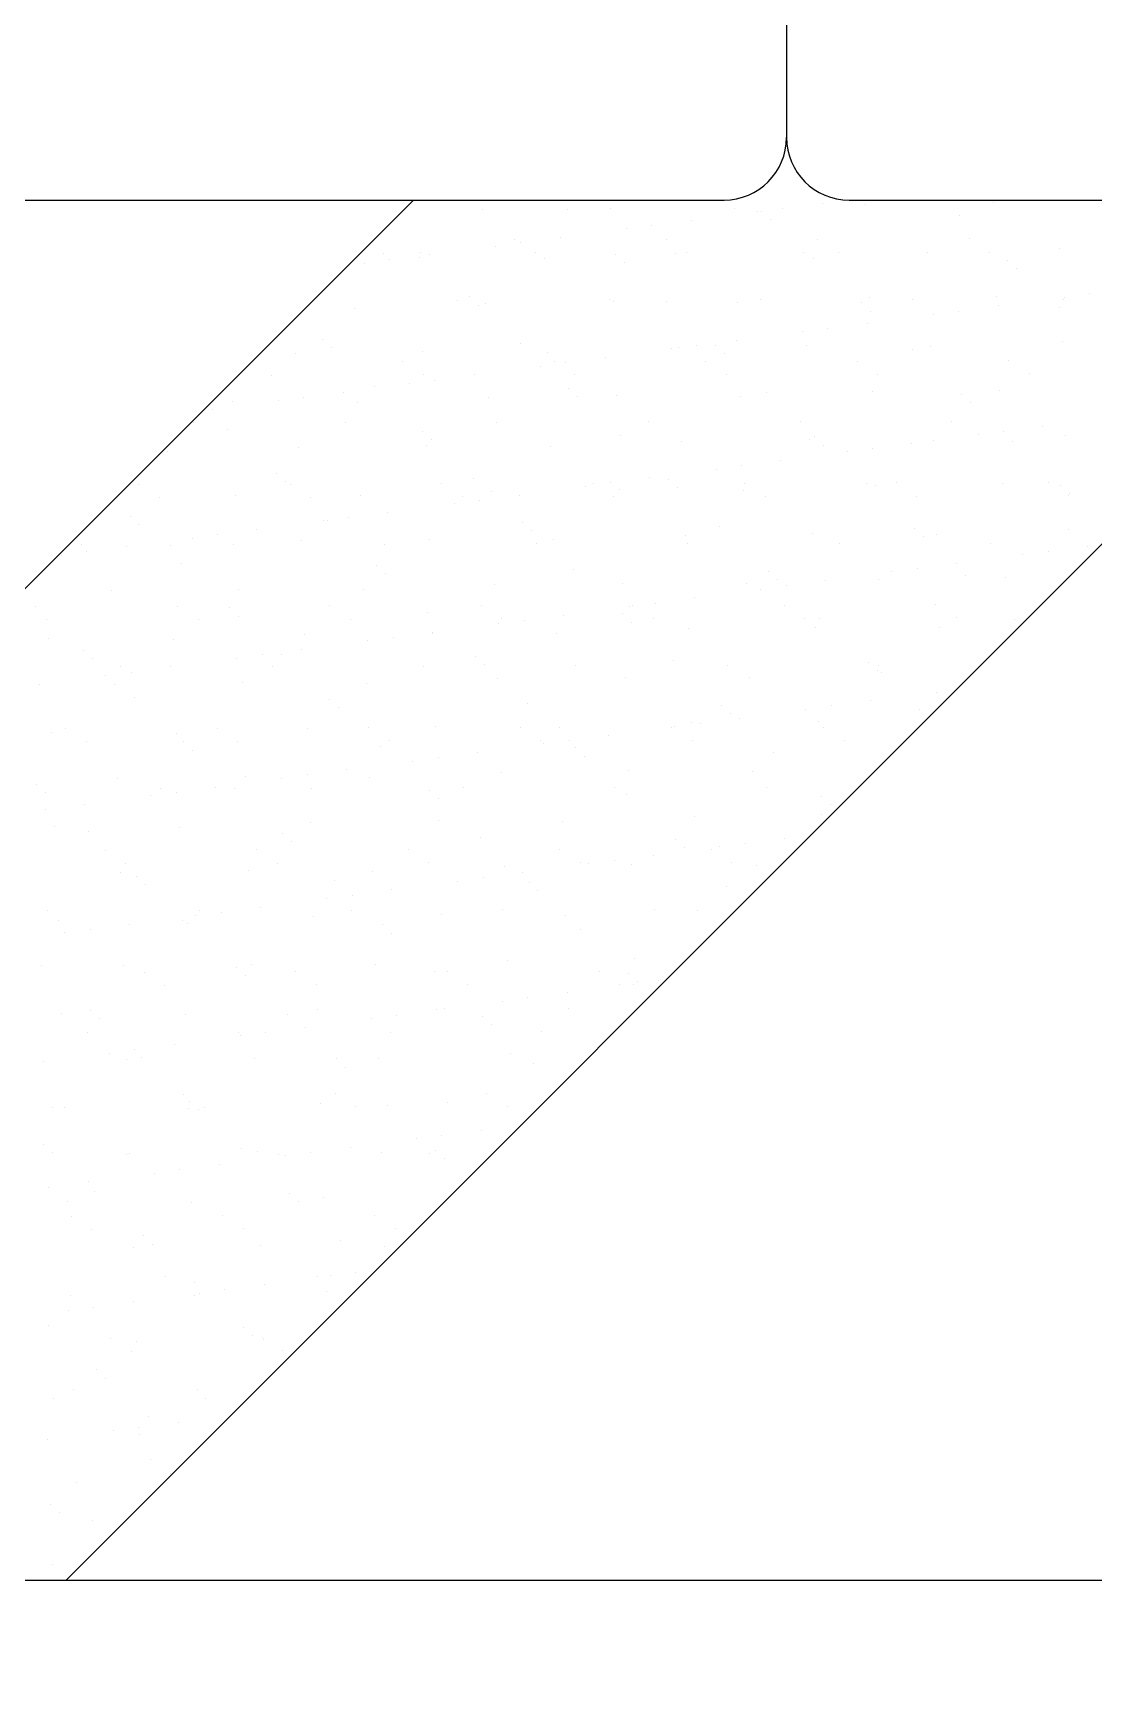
# Model space of a CAD drawing. Extents: x -42728 to 99010, y -18674 to 47645.
# Drawn here: x -35942 to -35506, y -10602 to -9920 of the extents above; entities that cross this region are included whole.
import ezdxf

# ---------------------------------------------------------------- set-up
doc = ezdxf.new("R2010")
doc.units = 0
doc.header["$LTSCALE"] = 100
doc.header["$MEASUREMENT"] = 0
doc.layers.get('0').update_dxf_attribs({"linetype": 'CONTINUOUS'})
doc.layers.add('家具', color=223, linetype='CONTINUOUS')

# ---------------------------------------------------------------- blocks, each defined once
blk = doc.blocks.new('A$C78C3025F')
at = {"layer": '家具', "color": 3}
for p, q in [((1501.36, 3901.99), (1501.36, 3413.42)), ((1501.36, 3901.99), (1501.36, 3413.42)), ((1501.36, 3439.13), (1501.36, 3413.42)), ((1501.36, 3439.13), (1501.36, 3413.42)), ((884.22, 3387.7), (1475.65, 3387.7)), ((1527.07, 3387.7), (2118.5, 3387.7))]:
    blk.add_line(p, q, dxfattribs=at)
at = {"layer": '家具', "color": 3, "linetype": 'ByBlock'}
for p, q in [((685.71, 2725.38), (1348.04, 3387.7)), ((1205.12, 2820.52), (1772.3, 3387.7)), ((1376.46, 3383.7), (1376.46, 3383.7)), ((1411.13, 3383.73), (1411.13, 3383.73)), ((1428.82, 3384.37), (1428.82, 3384.37)), ((1479.98, 3384.12), (1479.98, 3384.12)), ((1489.35, 3382.97), (1489.35, 3382.97)), ((1491.16, 3383.04), (1491.16, 3383.04)), ((1499.76, 3384.34), (1499.76, 3384.34)), ((1516.02, 3386.48), (1516.02, 3386.48)), ((1534, 3386.07), (1534, 3386.07)), ((1586.35, 3386.74), (1586.35, 3386.74)), ((1435.52, 3375.88), (1435.52, 3375.88)), ((1445.93, 3377.25), (1445.93, 3377.25)), ((1462.19, 3379.39), (1462.19, 3379.39)), ((1494.85, 3379.66), (1494.85, 3379.66)), ((1572.37, 3381.27), (1572.37, 3381.27)), ((1389.65, 3371.4), (1389.65, 3371.4)), ((1392.09, 3370.17), (1392.09, 3370.17)), ((1408.35, 3372.31), (1408.35, 3372.31)), ((1451.94, 3371.51), (1451.94, 3371.51)), ((1514.22, 3371.62), (1514.22, 3371.62)), ((1576.5, 3371.74), (1576.5, 3371.74)), ((1335.8, 3365.91), (1335.8, 3365.91)), ((1338.26, 3363.08), (1338.26, 3363.08)), ((1350.68, 3363.92), (1350.68, 3363.92)), ((1351.01, 3366.17), (1351.01, 3366.17)), ((1354.52, 3365.22), (1354.52, 3365.22)), ((1381.68, 3368.79), (1381.68, 3368.79)), ((1398.09, 3366.02), (1398.09, 3366.02)), ((1401.84, 3363.67), (1401.84, 3363.67)), ((1431.04, 3365.48), (1431.04, 3365.48)), ((1434.73, 3362.11), (1434.73, 3362.11)), ((1455.86, 3365.62), (1455.86, 3365.62)), ((1460.37, 3366.14), (1460.37, 3366.14)), ((1508.21, 3366.28), (1508.21, 3366.28)), ((1512.25, 3363.72), (1512.25, 3363.72)), ((1522.65, 3366.25), (1522.65, 3366.25)), ((1559.37, 3366.04), (1559.37, 3366.04)), ((1584.94, 3366.36), (1584.94, 3366.36)), ((1592.28, 3363.03), (1592.28, 3363.03)), ((1613.39, 3367.99), (1613.39, 3367.99)), ((1327.85, 3361.71), (1327.85, 3361.71)), ((1595.96, 3359.65), (1595.96, 3359.65)), ((1625.87, 3349.16), (1625.87, 3349.16)), ((1323.71, 3343.22), (1323.71, 3343.22)), ((1366.17, 3346.57), (1366.17, 3346.57)), ((1370.92, 3347.93), (1370.92, 3347.93)), ((1374.6, 3344.55), (1374.6, 3344.55)), ((1377.72, 3345.16), (1377.72, 3345.16)), ((1428.45, 3346.68), (1428.45, 3346.68)), ((1430.08, 3345.83), (1430.08, 3345.83)), ((1452.13, 3346.16), (1452.13, 3346.16)), ((1481.24, 3345.59), (1481.24, 3345.59)), ((1490.73, 3346.8), (1490.73, 3346.8)), ((1532.15, 3345.48), (1532.15, 3345.48)), ((1535.26, 3347.53), (1535.26, 3347.53)), ((1535.84, 3342.1), (1535.84, 3342.1)), ((1553.02, 3346.91), (1553.02, 3346.91)), ((1572.04, 3342.07), (1572.04, 3342.07)), ((1587.61, 3348.2), (1587.61, 3348.2)), ((1588.3, 3344.21), (1588.3, 3344.21)), ((1613.36, 3343.71), (1613.36, 3343.71)), ((1615.3, 3347.02), (1615.3, 3347.02)), ((1615.46, 3347.79), (1615.46, 3347.79)), ((1518.2, 3334.98), (1518.2, 3334.98)), ((1534.46, 3337.13), (1534.46, 3337.13)), ((1561.63, 3340.7), (1561.63, 3340.7)), ((1310.79, 3330.38), (1310.79, 3330.38)), ((1392, 3328.61), (1392, 3328.61)), ((1464.37, 3327.9), (1464.37, 3327.9)), ((1472.03, 3327.92), (1472.03, 3327.92)), ((1480.63, 3330.04), (1480.63, 3330.04)), ((1507.79, 3333.61), (1507.79, 3333.61)), ((1614.65, 3329.45), (1614.65, 3329.45)), ((1299.59, 3324.71), (1299.59, 3324.71)), ((1314.48, 3327), (1314.48, 3327)), ((1343.52, 3321.2), (1343.52, 3321.2)), ((1351.94, 3325.38), (1351.94, 3325.38)), ((1403.1, 3325.13), (1403.1, 3325.13)), ((1405.81, 3321.32), (1405.81, 3321.32)), ((1426.79, 3322.95), (1426.79, 3322.95)), ((1453.96, 3326.53), (1453.96, 3326.53)), ((1457.12, 3327.08), (1457.12, 3327.08)), ((1468.09, 3321.43), (1468.09, 3321.43)), ((1475.72, 3324.54), (1475.72, 3324.54)), ((1509.47, 3327.75), (1509.47, 3327.75)), ((1530.37, 3321.54), (1530.37, 3321.54)), ((1553.24, 3326.15), (1553.24, 3326.15)), ((1560.63, 3327.5), (1560.63, 3327.5)), ((1592.65, 3321.66), (1592.65, 3321.66)), ((1289.67, 3315.72), (1289.67, 3315.72)), ((1351.96, 3315.83), (1351.96, 3315.83)), ((1372.96, 3315.86), (1372.96, 3315.86)), ((1400.12, 3319.44), (1400.12, 3319.44)), ((1410.53, 3320.81), (1410.53, 3320.81)), ((1414.24, 3315.94), (1414.24, 3315.94)), ((1476.52, 3316.06), (1476.52, 3316.06)), ((1538.81, 3316.17), (1538.81, 3316.17)), ((1601.09, 3316.28), (1601.09, 3316.28)), ((1319.12, 3308.78), (1319.12, 3308.78)), ((1331.88, 3311.06), (1331.88, 3311.06)), ((1346.29, 3312.35), (1346.29, 3312.35)), ((1356.7, 3313.72), (1356.7, 3313.72)), ((1411.91, 3310.37), (1411.91, 3310.37)), ((1493.12, 3308.6), (1493.12, 3308.6)), ((1536.52, 3309), (1536.52, 3309)), ((1573.15, 3307.91), (1573.15, 3307.91)), ((1588.87, 3309.66), (1588.87, 3309.66)), ((1265.28, 3301.69), (1265.28, 3301.69)), ((1273.81, 3304.93), (1273.81, 3304.93)), ((1292.45, 3305.26), (1292.45, 3305.26)), ((1302.86, 3306.63), (1302.86, 3306.63)), ((1324.97, 3304.68), (1324.97, 3304.68)), ((1378.98, 3306.63), (1378.98, 3306.63)), ((1415.6, 3306.99), (1415.6, 3306.99)), ((1431.34, 3307.3), (1431.34, 3307.3)), ((1482.5, 3307.05), (1482.5, 3307.05)), ((1576.83, 3304.53), (1576.83, 3304.53)), ((1257.75, 3296.26), (1257.75, 3296.26)), ((1320.04, 3296.37), (1320.04, 3296.37)), ((1382.32, 3296.49), (1382.32, 3296.49)), ((1444.6, 3296.6), (1444.6, 3296.6)), ((1506.89, 3296.71), (1506.89, 3296.71)), ((1569.17, 3296.83), (1569.17, 3296.83)), ((1606.74, 3294.86), (1606.74, 3294.86)), ((1271.76, 3293.5), (1271.76, 3293.5)), ((1351.79, 3292.81), (1351.79, 3292.81)), ((1355.47, 3289.44), (1355.47, 3289.44)), ((1433, 3291.05), (1433, 3291.05)), ((1458.38, 3288.54), (1458.38, 3288.54)), ((1510.73, 3289.21), (1510.73, 3289.21)), ((1513.03, 3290.36), (1513.03, 3290.36)), ((1516.71, 3286.98), (1516.71, 3286.98)), ((1552.9, 3287.77), (1552.9, 3287.77)), ((1561.89, 3288.97), (1561.89, 3288.97)), ((1580.07, 3291.35), (1580.07, 3291.35)), ((1590.48, 3292.72), (1590.48, 3292.72)), ((1594.23, 3288.59), (1594.23, 3288.59)), ((1615.91, 3290.91), (1615.91, 3290.91)), ((1246.83, 3284.23), (1246.83, 3284.23)), ((1300.85, 3286.18), (1300.85, 3286.18)), ((1353.2, 3286.84), (1353.2, 3286.84)), ((1404.36, 3286.6), (1404.36, 3286.6)), ((1499.07, 3280.68), (1499.07, 3280.68)), ((1526.23, 3284.26), (1526.23, 3284.26)), ((1536.64, 3285.63), (1536.64, 3285.63)), ((1291.66, 3275.26), (1291.66, 3275.26)), ((1372.87, 3273.49), (1372.87, 3273.49)), ((1445.23, 3273.6), (1445.23, 3273.6)), ((1472.4, 3277.17), (1472.4, 3277.17)), ((1482.81, 3278.54), (1482.81, 3278.54)), ((1235.11, 3270.89), (1235.11, 3270.89)), ((1295.35, 3271.88), (1295.35, 3271.88)), ((1297.39, 3271.01), (1297.39, 3271.01)), ((1359.68, 3271.12), (1359.68, 3271.12)), ((1380.24, 3268.09), (1380.24, 3268.09)), ((1418.56, 3270.08), (1418.56, 3270.08)), ((1421.96, 3271.23), (1421.96, 3271.23)), ((1428.97, 3271.45), (1428.97, 3271.45)), ((1432.6, 3268.76), (1432.6, 3268.76)), ((1452.9, 3272.81), (1452.9, 3272.81)), ((1456.59, 3269.43), (1456.59, 3269.43)), ((1483.76, 3268.51), (1483.76, 3268.51)), ((1484.24, 3271.35), (1484.24, 3271.35)), ((1534.11, 3271.04), (1534.11, 3271.04)), ((1537.78, 3270.46), (1537.78, 3270.46)), ((1546.52, 3271.46), (1546.52, 3271.46)), ((1590.13, 3271.13), (1590.13, 3271.13)), ((1608.81, 3271.57), (1608.81, 3271.57)), ((1614.14, 3270.35), (1614.14, 3270.35)), ((1617.83, 3266.97), (1617.83, 3266.97)), ((1243.54, 3265.52), (1243.54, 3265.52)), ((1275.06, 3266.39), (1275.06, 3266.39)), ((1305.83, 3265.63), (1305.83, 3265.63)), ((1326.23, 3266.15), (1326.23, 3266.15)), ((1364.73, 3263), (1364.73, 3263)), ((1368.11, 3265.75), (1368.11, 3265.75)), ((1375.14, 3264.37), (1375.14, 3264.37)), ((1391.4, 3266.51), (1391.4, 3266.51)), ((1430.39, 3265.86), (1430.39, 3265.86)), ((1492.68, 3265.97), (1492.68, 3265.97)), ((1554.96, 3266.09), (1554.96, 3266.09)), ((1617.24, 3266.2), (1617.24, 3266.2)), ((1231.54, 3257.71), (1231.54, 3257.71)), ((1235.23, 3254.33), (1235.23, 3254.33)), ((1310.89, 3255.91), (1310.89, 3255.91)), ((1312.75, 3255.94), (1312.75, 3255.94)), ((1321.3, 3257.28), (1321.3, 3257.28)), ((1337.56, 3259.42), (1337.56, 3259.42)), ((1392.78, 3255.25), (1392.78, 3255.25)), ((1473.99, 3253.48), (1473.99, 3253.48)), ((1211.62, 3246.07), (1211.62, 3246.07)), ((1257.05, 3248.82), (1257.05, 3248.82)), ((1267.46, 3250.19), (1267.46, 3250.19)), ((1273.91, 3246.18), (1273.91, 3246.18)), ((1283.72, 3252.33), (1283.72, 3252.33)), ((1302.11, 3247.64), (1302.11, 3247.64)), ((1336.19, 3246.29), (1336.19, 3246.29)), ((1354.46, 3248.31), (1354.46, 3248.31)), ((1396.47, 3251.87), (1396.47, 3251.87)), ((1398.47, 3246.4), (1398.47, 3246.4)), ((1405.62, 3248.06), (1405.62, 3248.06)), ((1459.64, 3250.01), (1459.64, 3250.01)), ((1460.75, 3246.52), (1460.75, 3246.52)), ((1511.99, 3250.68), (1511.99, 3250.68)), ((1523.04, 3246.63), (1523.04, 3246.63)), ((1554.02, 3252.8), (1554.02, 3252.8)), ((1557.7, 3249.42), (1557.7, 3249.42)), ((1563.15, 3250.43), (1563.15, 3250.43)), ((1585.32, 3246.74), (1585.32, 3246.74)), ((1617.17, 3252.38), (1617.17, 3252.38)), ((1203.22, 3241.73), (1203.22, 3241.73)), ((1213.63, 3243.1), (1213.63, 3243.1)), ((1229.89, 3245.24), (1229.89, 3245.24)), ((1248.09, 3245.69), (1248.09, 3245.69)), ((1598.51, 3241.99), (1598.51, 3241.99)), ((1608.92, 3243.36), (1608.92, 3243.36)), ((1625.18, 3245.5), (1625.18, 3245.5)), ((1252.63, 3238.39), (1252.63, 3238.39)), ((1332.66, 3237.7), (1332.66, 3237.7)), ((1336.34, 3234.32), (1336.34, 3234.32)), ((1413.87, 3235.93), (1413.87, 3235.93)), ((1493.9, 3235.24), (1493.9, 3235.24)), ((1544.67, 3234.9), (1544.67, 3234.9)), ((1555.08, 3236.27), (1555.08, 3236.27)), ((1571.34, 3238.41), (1571.34, 3238.41)), ((1575.1, 3233.47), (1575.1, 3233.47)), ((1591.39, 3232.59), (1591.39, 3232.59)), ((1223.97, 3227.19), (1223.97, 3227.19)), ((1276.32, 3227.85), (1276.32, 3227.85)), ((1327.49, 3227.61), (1327.49, 3227.61)), ((1381.5, 3229.55), (1381.5, 3229.55)), ((1433.86, 3230.22), (1433.86, 3230.22)), ((1485.02, 3229.98), (1485.02, 3229.98)), ((1490.84, 3227.82), (1490.84, 3227.82)), ((1497.58, 3231.86), (1497.58, 3231.86)), ((1501.25, 3229.19), (1501.25, 3229.19)), ((1517.51, 3231.33), (1517.51, 3231.33)), ((1539.04, 3231.92), (1539.04, 3231.92)), ((1192.51, 3220.83), (1192.51, 3220.83)), ((1251.26, 3220.81), (1251.26, 3220.81)), ((1272.53, 3220.14), (1272.53, 3220.14)), ((1313.55, 3220.93), (1313.55, 3220.93)), ((1375.83, 3221.04), (1375.83, 3221.04)), ((1437, 3220.73), (1437, 3220.73)), ((1438.11, 3221.15), (1438.11, 3221.15)), ((1447.41, 3222.1), (1447.41, 3222.1)), ((1463.67, 3224.24), (1463.67, 3224.24)), ((1500.39, 3221.26), (1500.39, 3221.26)), ((1562.68, 3221.38), (1562.68, 3221.38)), ((1197.41, 3215.33), (1197.41, 3215.33)), ((1259.7, 3215.44), (1259.7, 3215.44)), ((1276.22, 3216.77), (1276.22, 3216.77)), ((1321.98, 3215.55), (1321.98, 3215.55)), ((1353.74, 3218.38), (1353.74, 3218.38)), ((1383.17, 3213.64), (1383.17, 3213.64)), ((1384.26, 3215.67), (1384.26, 3215.67)), ((1393.58, 3215.01), (1393.58, 3215.01)), ((1409.84, 3217.15), (1409.84, 3217.15)), ((1433.77, 3217.69), (1433.77, 3217.69)), ((1437.46, 3214.31), (1437.46, 3214.31)), ((1446.55, 3215.78), (1446.55, 3215.78)), ((1508.83, 3215.89), (1508.83, 3215.89)), ((1513.25, 3212.14), (1513.25, 3212.14)), ((1514.98, 3215.92), (1514.98, 3215.92)), ((1571.11, 3216), (1571.11, 3216)), ((1595.01, 3215.23), (1595.01, 3215.23)), ((1198.19, 3207.4), (1198.19, 3207.4)), ((1249.35, 3207.16), (1249.35, 3207.16)), ((1303.37, 3209.1), (1303.37, 3209.1)), ((1329.33, 3206.55), (1329.33, 3206.55)), ((1339.74, 3207.92), (1339.74, 3207.92)), ((1355.72, 3209.77), (1355.72, 3209.77)), ((1356, 3210.06), (1356, 3210.06)), ((1406.88, 3209.52), (1406.88, 3209.52)), ((1460.9, 3211.47), (1460.9, 3211.47)), ((1564.41, 3211.89), (1564.41, 3211.89)), ((1212.41, 3202.59), (1212.41, 3202.59)), ((1216.1, 3199.21), (1216.1, 3199.21)), ((1275.49, 3199.47), (1275.49, 3199.47)), ((1285.9, 3200.84), (1285.9, 3200.84)), ((1293.62, 3200.82), (1293.62, 3200.82)), ((1302.16, 3202.98), (1302.16, 3202.98)), ((1373.65, 3200.14), (1373.65, 3200.14)), ((1454.86, 3198.37), (1454.86, 3198.37)), ((1221.66, 3192.38), (1221.66, 3192.38)), ((1227.78, 3195.98), (1227.78, 3195.98)), ((1232.07, 3193.75), (1232.07, 3193.75)), ((1248.33, 3195.89), (1248.33, 3195.89)), ((1290.06, 3196.1), (1290.06, 3196.1)), ((1352.34, 3196.21), (1352.34, 3196.21)), ((1377.34, 3196.76), (1377.34, 3196.76)), ((1414.62, 3196.32), (1414.62, 3196.32)), ((1435.12, 3191.69), (1435.12, 3191.69)), ((1476.91, 3196.44), (1476.91, 3196.44)), ((1534.89, 3197.68), (1534.89, 3197.68)), ((1538.57, 3194.3), (1538.57, 3194.3)), ((1539.19, 3196.55), (1539.19, 3196.55)), ((1540.3, 3193.39), (1540.3, 3193.39)), ((1194.49, 3188.8), (1194.49, 3188.8)), ((1225.23, 3188.65), (1225.23, 3188.65)), ((1277.58, 3189.32), (1277.58, 3189.32)), ((1328.75, 3189.07), (1328.75, 3189.07)), ((1382.76, 3191.02), (1382.76, 3191.02)), ((1486.28, 3191.44), (1486.28, 3191.44)), ((1563.11, 3185.55), (1563.11, 3185.55)), ((1233.5, 3183.27), (1233.5, 3183.27)), ((1313.53, 3182.58), (1313.53, 3182.58)), ((1317.21, 3179.2), (1317.21, 3179.2)), ((1394.74, 3180.81), (1394.74, 3180.81)), ((1474.77, 3180.13), (1474.77, 3180.13)), ((1509.28, 3178.46), (1509.28, 3178.46)), ((1519.69, 3179.83), (1519.69, 3179.83)), ((1535.95, 3181.97), (1535.95, 3181.97)), ((1555.97, 3178.36), (1555.97, 3178.36)), ((1356.98, 3171.23), (1356.98, 3171.23)), ((1454.26, 3171.07), (1454.26, 3171.07)), ((1455.44, 3171.37), (1455.44, 3171.37)), ((1462.16, 3172.93), (1462.16, 3172.93)), ((1465.85, 3172.74), (1465.85, 3172.74)), ((1478.45, 3176.75), (1478.45, 3176.75)), ((1482.11, 3174.88), (1482.11, 3174.88)), ((1514.51, 3173.6), (1514.51, 3173.6)), ((1516.55, 3171.18), (1516.55, 3171.18)), ((1199.45, 3168.87), (1199.45, 3168.87)), ((1205.13, 3170.62), (1205.13, 3170.62)), ((1213.57, 3165.24), (1213.57, 3165.24)), ((1250.61, 3168.62), (1250.61, 3168.62)), ((1253.4, 3165.03), (1253.4, 3165.03)), ((1267.42, 3170.73), (1267.42, 3170.73)), ((1275.85, 3165.36), (1275.85, 3165.36)), ((1304.63, 3170.57), (1304.63, 3170.57)), ((1329.7, 3170.84), (1329.7, 3170.84)), ((1338.13, 3165.47), (1338.13, 3165.47)), ((1391.98, 3170.96), (1391.98, 3170.96)), ((1400.42, 3165.58), (1400.42, 3165.58)), ((1401.61, 3164.29), (1401.61, 3164.29)), ((1408.14, 3170.99), (1408.14, 3170.99)), ((1412.02, 3165.66), (1412.02, 3165.66)), ((1428.28, 3167.8), (1428.28, 3167.8)), ((1462.7, 3165.7), (1462.7, 3165.7)), ((1524.98, 3165.81), (1524.98, 3165.81)), ((1257.09, 3161.65), (1257.09, 3161.65)), ((1334.61, 3163.26), (1334.61, 3163.26)), ((1358.18, 3158.57), (1358.18, 3158.57)), ((1374.44, 3160.71), (1374.44, 3160.71)), ((1414.64, 3162.57), (1414.64, 3162.57)), ((1418.33, 3159.19), (1418.33, 3159.19)), ((1495.85, 3160.8), (1495.85, 3160.8)), ((1278.84, 3150.78), (1278.84, 3150.78)), ((1304.34, 3151.48), (1304.34, 3151.48)), ((1320.6, 3153.62), (1320.6, 3153.62)), ((1347.77, 3157.2), (1347.77, 3157.2)), ((1384.02, 3152.48), (1384.02, 3152.48)), ((1436.38, 3153.15), (1436.38, 3153.15)), ((1487.54, 3152.9), (1487.54, 3152.9)), ((1193.28, 3147.47), (1193.28, 3147.47)), ((1196.97, 3144.1), (1196.97, 3144.1)), ((1226.49, 3150.11), (1226.49, 3150.11)), ((1243.93, 3145.9), (1243.93, 3145.9)), ((1250.51, 3144.39), (1250.51, 3144.39)), ((1266.77, 3146.53), (1266.77, 3146.53)), ((1274.49, 3145.71), (1274.49, 3145.71)), ((1293.93, 3150.11), (1293.93, 3150.11)), ((1306.21, 3146.01), (1306.21, 3146.01)), ((1330.01, 3150.54), (1330.01, 3150.54)), ((1354.52, 3145.02), (1354.52, 3145.02)), ((1368.49, 3146.13), (1368.49, 3146.13)), ((1430.78, 3146.24), (1430.78, 3146.24)), ((1493.06, 3146.35), (1493.06, 3146.35)), ((1196.67, 3137.31), (1196.67, 3137.31)), ((1212.93, 3139.45), (1212.93, 3139.45)), ((1240.1, 3143.02), (1240.1, 3143.02)), ((1358.21, 3141.64), (1358.21, 3141.64)), ((1435.73, 3143.25), (1435.73, 3143.25)), ((1515.76, 3142.56), (1515.76, 3142.56)), ((1519.44, 3139.19), (1519.44, 3139.19)), ((1200.71, 3130.33), (1200.71, 3130.33)), ((1305.89, 3132.03), (1305.89, 3132.03)), ((1358.24, 3132.7), (1358.24, 3132.7)), ((1409.4, 3132.45), (1409.4, 3132.45)), ((1463.42, 3134.4), (1463.42, 3134.4)), ((1515.77, 3135.07), (1515.77, 3135.07)), ((1214.37, 3128.15), (1214.37, 3128.15)), ((1251.87, 3130.08), (1251.87, 3130.08)), ((1294.4, 3127.47), (1294.4, 3127.47)), ((1298.08, 3124.09), (1298.08, 3124.09)), ((1375.61, 3125.7), (1375.61, 3125.7)), ((1455.64, 3125.01), (1455.64, 3125.01)), ((1484.29, 3123.39), (1484.29, 3123.39)), ((1500.55, 3125.53), (1500.55, 3125.53)), ((1221.29, 3120.53), (1221.29, 3120.53)), ((1283.57, 3120.65), (1283.57, 3120.65)), ((1345.85, 3120.76), (1345.85, 3120.76)), ((1408.13, 3120.87), (1408.13, 3120.87)), ((1446.72, 3118.44), (1446.72, 3118.44)), ((1459.32, 3121.63), (1459.32, 3121.63)), ((1470.42, 3120.99), (1470.42, 3120.99)), ((1473.88, 3122.02), (1473.88, 3122.02)), ((1227.75, 3111.58), (1227.75, 3111.58)), ((1229.72, 3115.16), (1229.72, 3115.16)), ((1234.28, 3109.91), (1234.28, 3109.91)), ((1280.1, 3112.24), (1280.1, 3112.24)), ((1292, 3115.27), (1292, 3115.27)), ((1331.27, 3112), (1331.27, 3112)), ((1354.28, 3115.39), (1354.28, 3115.39)), ((1385.28, 3113.95), (1385.28, 3113.95)), ((1392.88, 3111.35), (1392.88, 3111.35)), ((1416.57, 3115.5), (1416.57, 3115.5)), ((1420.05, 3114.93), (1420.05, 3114.93)), ((1430.46, 3116.3), (1430.46, 3116.3)), ((1437.64, 3114.61), (1437.64, 3114.61)), ((1478.85, 3115.61), (1478.85, 3115.61)), ((1488.8, 3114.37), (1488.8, 3114.37)), ((1237.96, 3106.53), (1237.96, 3106.53)), ((1315.48, 3108.14), (1315.48, 3108.14)), ((1339.04, 3104.27), (1339.04, 3104.27)), ((1366.21, 3107.84), (1366.21, 3107.84)), ((1376.62, 3109.21), (1376.62, 3109.21)), ((1395.51, 3107.46), (1395.51, 3107.46)), ((1399.2, 3104.08), (1399.2, 3104.08)), ((1476.72, 3105.69), (1476.72, 3105.69)), ((1285.21, 3097.18), (1285.21, 3097.18)), ((1312.37, 3100.76), (1312.37, 3100.76)), ((1322.78, 3102.13), (1322.78, 3102.13)), ((1384.65, 3096.05), (1384.65, 3096.05)), ((1446.93, 3096.16), (1446.93, 3096.16)), ((1197.8, 3095.71), (1197.8, 3095.71)), ((1201.97, 3091.79), (1201.97, 3091.79)), ((1231.37, 3090.09), (1231.37, 3090.09)), ((1253.13, 3091.55), (1253.13, 3091.55)), ((1255.36, 3090.59), (1255.36, 3090.59)), ((1258.54, 3093.67), (1258.54, 3093.67)), ((1260.08, 3095.82), (1260.08, 3095.82)), ((1268.95, 3095.04), (1268.95, 3095.04)), ((1307.15, 3093.49), (1307.15, 3093.49)), ((1322.36, 3095.93), (1322.36, 3095.93)), ((1335.39, 3089.9), (1335.39, 3089.9)), ((1359.5, 3094.16), (1359.5, 3094.16)), ((1410.66, 3093.92), (1410.66, 3093.92)), ((1464.68, 3095.86), (1464.68, 3095.86)), ((1204.7, 3086.58), (1204.7, 3086.58)), ((1215.11, 3087.95), (1215.11, 3087.95)), ((1339.08, 3086.52), (1339.08, 3086.52)), ((1416.6, 3088.13), (1416.6, 3088.13)), ((1438.9, 3076.08), (1438.9, 3076.08)), ((1195.24, 3073.04), (1195.24, 3073.04)), ((1229.01, 3073.04), (1229.01, 3073.04)), ((1237.44, 3070.45), (1237.44, 3070.45)), ((1275.27, 3072.35), (1275.27, 3072.35)), ((1278.95, 3068.97), (1278.95, 3068.97)), ((1281.36, 3073.71), (1281.36, 3073.71)), ((1299.72, 3070.57), (1299.72, 3070.57)), ((1332.53, 3073.46), (1332.53, 3073.46)), ((1356.48, 3070.58), (1356.48, 3070.58)), ((1362, 3070.68), (1362, 3070.68)), ((1386.54, 3075.41), (1386.54, 3075.41)), ((1424.29, 3070.79), (1424.29, 3070.79)), ((1436.51, 3069.89), (1436.51, 3069.89)), ((1245.87, 3065.08), (1245.87, 3065.08)), ((1308.15, 3065.19), (1308.15, 3065.19)), ((1370.44, 3065.31), (1370.44, 3065.31)), ((1411.32, 3062), (1411.32, 3062)), ((1432.72, 3065.42), (1432.72, 3065.42)), ((1438.49, 3065.57), (1438.49, 3065.57)), ((1440.19, 3066.52), (1440.19, 3066.52)), ((1448.9, 3066.95), (1448.9, 3066.95)), ((1360.76, 3055.62), (1360.76, 3055.62)), ((1384.65, 3058.49), (1384.65, 3058.49)), ((1395.06, 3059.86), (1395.06, 3059.86)), ((1411.92, 3055.38), (1411.92, 3055.38)), ((1203.23, 3053.26), (1203.23, 3053.26)), ((1215.15, 3054.8), (1215.15, 3054.8)), ((1218.83, 3051.42), (1218.83, 3051.42)), ((1254.39, 3053.01), (1254.39, 3053.01)), ((1296.35, 3053.03), (1296.35, 3053.03)), ((1308.41, 3054.96), (1308.41, 3054.96)), ((1330.81, 3051.4), (1330.81, 3051.4)), ((1341.22, 3052.77), (1341.22, 3052.77)), ((1357.48, 3054.91), (1357.48, 3054.91)), ((1376.38, 3052.34), (1376.38, 3052.34)), ((1380.07, 3048.96), (1380.07, 3048.96)), ((1213.95, 3045.62), (1213.95, 3045.62)), ((1276.23, 3045.74), (1276.23, 3045.74)), ((1276.98, 3044.31), (1276.98, 3044.31)), ((1287.39, 3045.68), (1287.39, 3045.68)), ((1303.65, 3047.82), (1303.65, 3047.82)), ((1338.52, 3045.85), (1338.52, 3045.85)), ((1400.8, 3045.96), (1400.8, 3045.96)), ((1223.14, 3037.22), (1223.14, 3037.22)), ((1233.55, 3038.6), (1233.55, 3038.6)), ((1236.23, 3035.47), (1236.23, 3035.47)), ((1249.81, 3040.74), (1249.81, 3040.74)), ((1282.62, 3035.17), (1282.62, 3035.17)), ((1316.26, 3034.79), (1316.26, 3034.79)), ((1333.79, 3034.93), (1333.79, 3034.93)), ((1387.8, 3036.87), (1387.8, 3036.87)), ((1195.98, 3033.65), (1195.98, 3033.65)), ((1230.27, 3034.5), (1230.27, 3034.5)), ((1319.95, 3031.41), (1319.95, 3031.41)), ((1397.47, 3033.02), (1397.47, 3033.02)), ((1199.74, 3014.88), (1199.74, 3014.88)), ((1204.49, 3014.72), (1204.49, 3014.72)), ((1253.59, 3020.37), (1253.59, 3020.37)), ((1255.65, 3014.47), (1255.65, 3014.47)), ((1256.14, 3017.23), (1256.14, 3017.23)), ((1262.02, 3015), (1262.02, 3015)), ((1309.67, 3016.42), (1309.67, 3016.42)), ((1315.87, 3020.48), (1315.87, 3020.48)), ((1324.31, 3015.11), (1324.31, 3015.11)), ((1337.35, 3015.46), (1337.35, 3015.46)), ((1362.02, 3017.09), (1362.02, 3017.09)), ((1378.16, 3020.6), (1378.16, 3020.6)), ((1386.59, 3015.22), (1386.59, 3015.22)), ((1259.82, 3013.85), (1259.82, 3013.85)), ((1349.25, 3002.04), (1349.25, 3002.04)), ((1359.66, 3003.41), (1359.66, 3003.41)), ((1375.92, 3005.56), (1375.92, 3005.56)), ((1196.02, 2999.68), (1196.02, 2999.68)), ((1199.7, 2996.3), (1199.7, 2996.3)), ((1230.1, 2995.54), (1230.1, 2995.54)), ((1231.53, 2995.97), (1231.53, 2995.97)), ((1277.22, 2997.91), (1277.22, 2997.91)), ((1283.88, 2996.64), (1283.88, 2996.64)), ((1292.39, 2995.65), (1292.39, 2995.65)), ((1295.42, 2994.96), (1295.42, 2994.96)), ((1305.83, 2996.33), (1305.83, 2996.33)), ((1322.09, 2998.47), (1322.09, 2998.47)), ((1335.05, 2996.39), (1335.05, 2996.39)), ((1354.67, 2995.77), (1354.67, 2995.77)), ((1357.25, 2997.22), (1357.25, 2997.22)), ((1360.94, 2993.85), (1360.94, 2993.85)), ((1241.58, 2987.87), (1241.58, 2987.87)), ((1251.99, 2989.24), (1251.99, 2989.24)), ((1268.25, 2991.38), (1268.25, 2991.38)), ((1198.16, 2982.15), (1198.16, 2982.15)), ((1214.42, 2984.29), (1214.42, 2984.29)), ((1217.1, 2980.36), (1217.1, 2980.36)), ((1205.75, 2976.18), (1205.75, 2976.18)), ((1256.91, 2975.94), (1256.91, 2975.94)), ((1297.13, 2979.67), (1297.13, 2979.67)), ((1300.82, 2976.29), (1300.82, 2976.29)), ((1310.93, 2977.88), (1310.93, 2977.88)), ((1207.46, 2970.18), (1207.46, 2970.18)), ((1269.74, 2970.29), (1269.74, 2970.29)), ((1332.03, 2970.4), (1332.03, 2970.4)), ((1215.89, 2964.8), (1215.89, 2964.8)), ((1237.01, 2962.12), (1237.01, 2962.12)), ((1278.18, 2964.92), (1278.18, 2964.92)), ((1318.22, 2960.35), (1318.22, 2960.35)), ((1340.46, 2965.03), (1340.46, 2965.03)), ((1232.79, 2957.43), (1232.79, 2957.43)), ((1240.69, 2958.74), (1240.69, 2958.74)), ((1285.14, 2958.1), (1285.14, 2958.1)), ((1336.31, 2957.85), (1336.31, 2957.85)), ((1324.27, 2946.97), (1324.27, 2946.97)), ((1246.26, 2945.46), (1246.26, 2945.46)), ((1258.09, 2942.79), (1258.09, 2942.79)), ((1270.43, 2939.88), (1270.43, 2939.88)), ((1286.69, 2942.03), (1286.69, 2942.03)), ((1308.54, 2945.57), (1308.54, 2945.57)), ((1312.19, 2939.35), (1312.19, 2939.35)), ((1313.86, 2945.6), (1313.86, 2945.6)), ((1207.01, 2937.65), (1207.01, 2937.65)), ((1216.6, 2932.8), (1216.6, 2932.8)), ((1232.86, 2934.94), (1232.86, 2934.94)), ((1258.17, 2937.4), (1258.17, 2937.4)), ((1260.02, 2938.51), (1260.02, 2938.51)), ((1206.19, 2931.43), (1206.19, 2931.43)), ((1197.97, 2925.24), (1197.97, 2925.24)), ((1223.61, 2920.09), (1223.61, 2920.09)), ((1234.05, 2918.89), (1234.05, 2918.89)), ((1278, 2924.55), (1278, 2924.55)), ((1281.69, 2921.18), (1281.69, 2921.18)), ((1285.9, 2920.21), (1285.9, 2920.21)), ((1286.4, 2919.56), (1286.4, 2919.56)), ((1232.05, 2914.72), (1232.05, 2914.72)), ((1294.33, 2914.83), (1294.33, 2914.83)), ((1217.88, 2907), (1217.88, 2907)), ((1208.27, 2899.11), (1208.27, 2899.11)), ((1221.56, 2903.62), (1221.56, 2903.62)), ((1259.43, 2898.86), (1259.43, 2898.86)), ((1200.13, 2895.26), (1200.13, 2895.26)), ((1262.41, 2895.38), (1262.41, 2895.38)), ((1238.96, 2887.68), (1238.96, 2887.68)), ((1251.3, 2885.58), (1251.3, 2885.58)), ((1197.46, 2878.49), (1197.46, 2878.49)), ((1224.63, 2882.07), (1224.63, 2882.07)), ((1235.04, 2883.44), (1235.04, 2883.44)), ((1235.31, 2880.36), (1235.31, 2880.36)), ((1239.77, 2870.01), (1239.77, 2870.01)), ((1248.2, 2864.64), (1248.2, 2864.64)), ((1209.53, 2860.57), (1209.53, 2860.57)), ((1198.75, 2851.88), (1198.75, 2851.88)), ((1202.43, 2848.51), (1202.43, 2848.51)), ((1216.28, 2845.18), (1216.28, 2845.18)), ((1199.64, 2827), (1199.64, 2827)), ((2069.19, 2820.52), (1142.19, 2820.52))]:
    blk.add_line(p, q, dxfattribs=at)
at = {"layer": '家具', "color": 3}
for centre, start, end in [((1475.65, 3413.42), 270, 0), ((1475.65, 3413.42), 270, 0), ((1527.07, 3413.42), 180, 270), ((1527.07, 3413.42), 180, 270)]:
    blk.add_arc(centre, 25.71, start, end, dxfattribs=at)

msp = doc.modelspace()

# ---------------------------------------------------------------- block references
msp.add_blockref('A$C78C3025F', (-37133.59645, -13376.77061))

doc.saveas('drawing.dxf')
